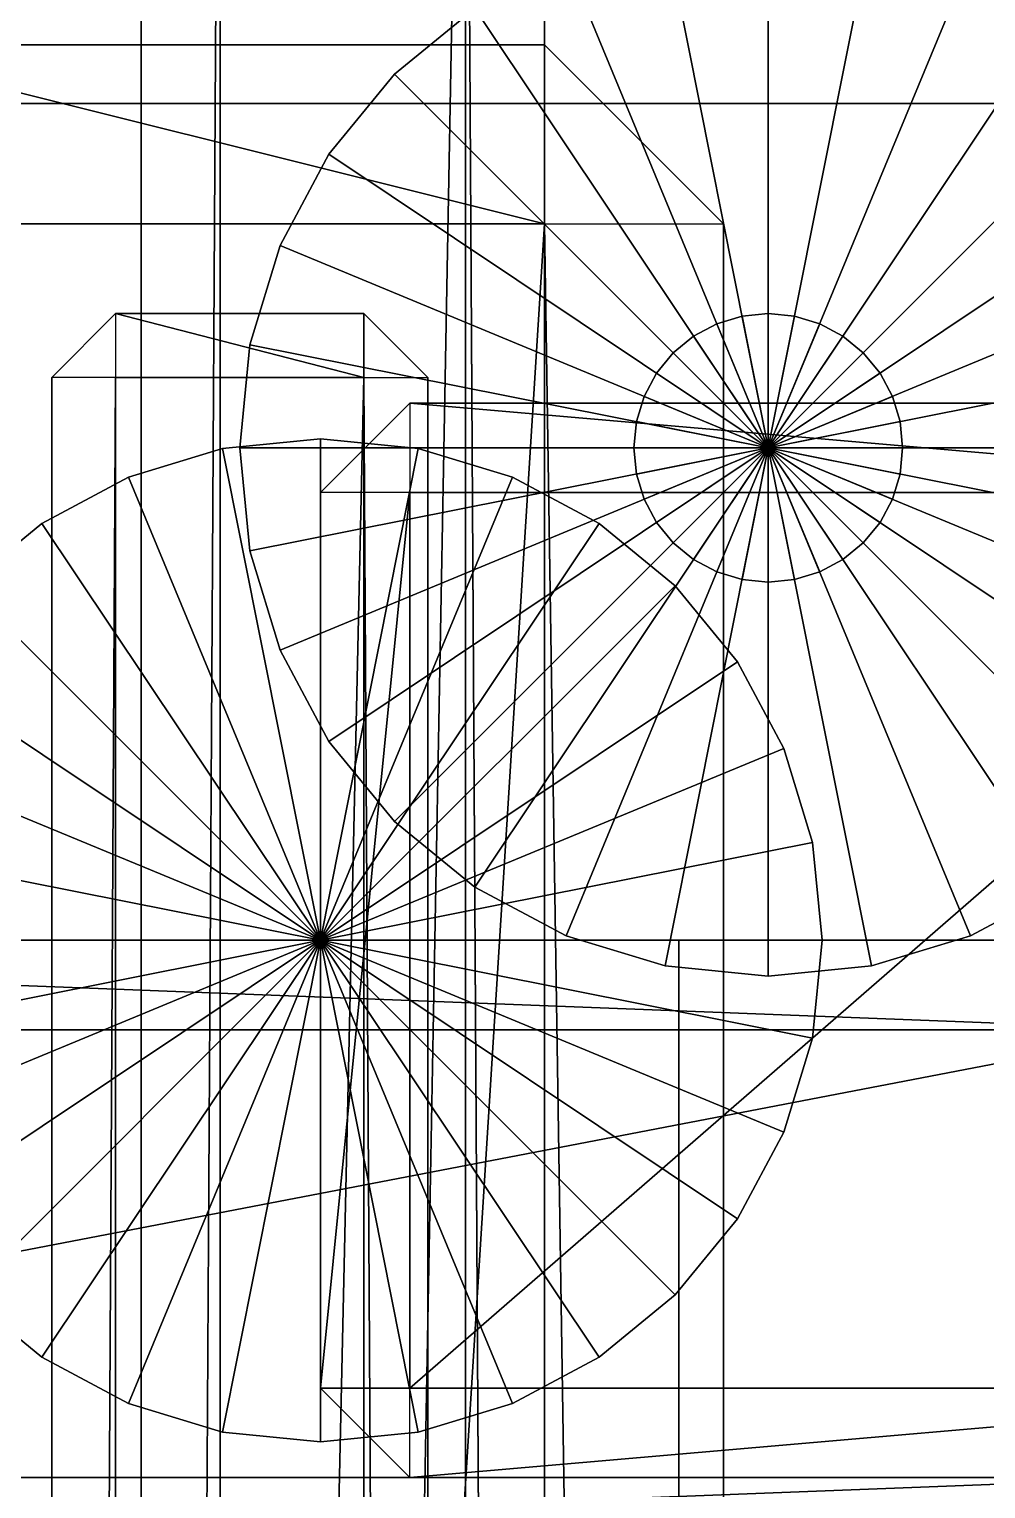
# Model space of a CAD drawing. Header units: millimetres. Extents: x -18 to 4450, y -985 to 970.
# Drawn here: x 1277.5 to 1384.3, y 498.8 to 661.8 of the extents above; entities that cross this region are included whole.
import ezdxf

# ---------------------------------------------------------------- set-up
doc = ezdxf.new("R2010")
doc.units = ezdxf.units.MM
for name, color, linetype in [('body__floor_cross_pressing_2', 40, 'CONTINUOUS'), ('body__floor_pan', 40, 'CONTINUOUS'), ('chassis__cab_body_mount_rubber_puck_4', 250, 'CONTINUOUS'), ('chassis__cab_body_mount_stand_4', 251, 'CONTINUOUS'), ('chassis__right_body_mount_center_bolt_2', 9, 'CONTINUOUS'), ('chassis__right_body_mount_outrigger_2', 251, 'CONTINUOUS'), ('chassis__right_body_mount_rubber_biscuit_2', 250, 'CONTINUOUS'), ('hard_top__front_hardtop_roof_rib', 7, 'CONTINUOUS'), ('hard_top__white_hardtop_crowned_roof_skin', 7, 'CONTINUOUS'), ('hard_top__white_hardtop_roof', 7, 'CONTINUOUS'), ('interior__dashboard', 30, 'CONTINUOUS'), ('interior__right_front_floor_mat', 250, 'CONTINUOUS')]:
    doc.layers.add(name, color=color, linetype=linetype)

msp = doc.modelspace()

# ---------------------------------------------------------------- linework, layer by layer
at = {"layer": 'body__floor_cross_pressing_2'}
for points in [[(1279.999971, 622.860014, 742.139995), (1287.140012, 629.999995, 742.139995), (1287.140012, 629.999995, 761.860013)], [(1279.999971, 622.860014, 742.139995), (1287.140012, 629.999995, 761.860013), (1279.999971, 622.860014, 761.860013)], [(1279.999971, 622.860014, 742.139995), (1287.140012, 629.999995, 742.139995), (1287.140012, 622.860014, 735.000014)], [(1279.999971, 622.860014, 761.860013), (1287.140012, 629.999995, 761.860013), (1287.140012, 622.860014, 768.999994)], [(1287.140012, 629.999995, 742.139995), (1287.140012, 629.999995, 761.860013), (1314.859986, 629.999995, 761.860013)], [(1287.140012, 629.999995, 742.139995), (1314.859986, 629.999995, 761.860013), (1314.859986, 629.999995, 742.139995)], [(1287.140012, 629.999995, 742.139995), (1287.140012, 622.860014, 735.000014), (1314.859986, 622.860014, 735.000014)], [(1287.140012, 629.999995, 742.139995), (1314.859986, 622.860014, 735.000014), (1314.859986, 629.999995, 742.139995)], [(1287.140012, 629.999995, 761.860013), (1287.140012, 622.860014, 768.999994), (1314.859986, 622.860014, 768.999994)], [(1287.140012, 629.999995, 761.860013), (1314.859986, 622.860014, 768.999994), (1314.859986, 629.999995, 761.860013)], [(1322.000027, 622.860014, 742.139995), (1314.859986, 629.999995, 742.139995), (1314.859986, 629.999995, 761.860013)], [(1322.000027, 622.860014, 742.139995), (1314.859986, 629.999995, 761.860013), (1322.000027, 622.860014, 761.860013)], [(1322.000027, 622.860014, 742.139995), (1314.859986, 629.999995, 742.139995), (1314.859986, 622.860014, 735.000014)], [(1322.000027, 622.860014, 761.860013), (1314.859986, 629.999995, 761.860013), (1314.859986, 622.860014, 768.999994)], [(1279.999971, -622.860014, 742.139995), (1279.999971, -622.860014, 761.860013), (1279.999971, 622.860014, 761.860013)], [(1279.999971, -622.860014, 742.139995), (1279.999971, 622.860014, 761.860013), (1279.999971, 622.860014, 742.139995)], [(1279.999971, -622.860014, 742.139995), (1287.140012, -622.860014, 735.000014), (1287.140012, 622.860014, 735.000014)], [(1279.999971, -622.860014, 742.139995), (1287.140012, 622.860014, 735.000014), (1279.999971, 622.860014, 742.139995)], [(1279.999971, -622.860014, 761.860013), (1287.140012, -622.860014, 768.999994), (1287.140012, 622.860014, 768.999994)], [(1279.999971, -622.860014, 761.860013), (1287.140012, 622.860014, 768.999994), (1279.999971, 622.860014, 761.860013)], [(1287.140012, -622.860014, 768.999994), (1314.859986, -622.860014, 768.999994), (1314.859986, 622.860014, 768.999994)], [(1287.140012, -622.860014, 768.999994), (1314.859986, 622.860014, 768.999994), (1287.140012, 622.860014, 768.999994)], [(1287.140012, -622.860014, 735.000014), (1287.140012, 622.860014, 735.000014), (1314.859986, 622.860014, 735.000014)], [(1287.140012, -622.860014, 735.000014), (1314.859986, 622.860014, 735.000014), (1314.859986, -622.860014, 735.000014)], [(1322.000027, -622.860014, 742.139995), (1314.859986, -622.860014, 735.000014), (1314.859986, 622.860014, 735.000014)], [(1322.000027, -622.860014, 742.139995), (1314.859986, 622.860014, 735.000014), (1322.000027, 622.860014, 742.139995)], [(1322.000027, -622.860014, 761.860013), (1314.859986, -622.860014, 768.999994), (1314.859986, 622.860014, 768.999994)], [(1322.000027, -622.860014, 761.860013), (1314.859986, 622.860014, 768.999994), (1322.000027, 622.860014, 761.860013)], [(1322.000027, -622.860014, 742.139995), (1322.000027, 622.860014, 742.139995), (1322.000027, 622.860014, 761.860013)], [(1322.000027, -622.860014, 742.139995), (1322.000027, 622.860014, 761.860013), (1322.000027, -622.860014, 761.860013)]]:
    msp.add_3dface(points, dxfattribs=at)
at = {"layer": 'body__floor_pan'}
for points in [[(901.549995, 665.000021, 626.550019), (901.549995, 653.450012, 615.00001), (3428.450108, 653.450012, 615.00001)], [(901.549995, 665.000021, 626.550019), (3428.450108, 653.450012, 615.00001), (3428.450108, 665.000021, 626.550019)], [(901.549995, 665.000021, 658.450007), (901.549995, 653.450012, 670.000017), (3428.450108, 653.450012, 670.000017)], [(901.549995, 665.000021, 658.450007), (3428.450108, 653.450012, 670.000017), (3428.450108, 665.000021, 658.450007)], [(901.549995, -653.450012, 670.000017), (3428.450108, -653.450012, 670.000017), (3428.450108, 653.450012, 670.000017)], [(901.549995, -653.450012, 670.000017), (3428.450108, 653.450012, 670.000017), (901.549995, 653.450012, 670.000017)], [(901.549995, -653.450012, 615.00001), (901.549995, 653.450012, 615.00001), (3428.450108, 653.450012, 615.00001)], [(901.549995, -653.450012, 615.00001), (3428.450108, 653.450012, 615.00001), (3428.450108, -653.450012, 615.00001)]]:
    msp.add_3dface(points, dxfattribs=at)
at = {"layer": 'chassis__cab_body_mount_rubber_puck_4'}
for points in [[(1299.074888, 614.923954, 538.999975), (1299.074888, 614.923954, 580.99997), (1288.569689, 611.737251, 580.99997)], [(1299.074888, 614.923954, 538.999975), (1288.569689, 611.737251, 580.99997), (1288.569689, 611.737251, 538.999975)], [(1309.999943, 560.000002, 538.999975), (1288.569689, 611.737251, 538.999975), (1299.074888, 614.923954, 538.999975)], [(1309.999943, 560.000002, 580.99997), (1299.074888, 614.923954, 580.99997), (1288.569689, 611.737251, 580.99997)], [(1309.999943, 615.999997, 538.999975), (1309.999943, 615.999997, 580.99997), (1299.074888, 614.923954, 580.99997)], [(1309.999943, 615.999997, 538.999975), (1299.074888, 614.923954, 580.99997), (1299.074888, 614.923954, 538.999975)], [(1309.999943, 560.000002, 538.999975), (1299.074888, 614.923954, 538.999975), (1309.999943, 615.999997, 538.999975)], [(1309.999943, 560.000002, 580.99997), (1309.999943, 615.999997, 580.99997), (1299.074888, 614.923954, 580.99997)], [(1320.925117, 614.923954, 538.999975), (1320.925117, 614.923954, 580.99997), (1309.999943, 615.999997, 580.99997)], [(1320.925117, 614.923954, 538.999975), (1309.999943, 615.999997, 580.99997), (1309.999943, 615.999997, 538.999975)], [(1309.999943, 560.000002, 538.999975), (1309.999943, 615.999997, 538.999975), (1320.925117, 614.923954, 538.999975)], [(1309.999943, 560.000002, 580.99997), (1320.925117, 614.923954, 580.99997), (1309.999943, 615.999997, 580.99997)], [(1309.999943, 560.000002, 538.999975), (1320.925117, 614.923954, 538.999975), (1331.430316, 611.737251, 538.999975)], [(1309.999943, 560.000002, 580.99997), (1331.430316, 611.737251, 580.99997), (1320.925117, 614.923954, 580.99997)], [(1331.430316, 611.737251, 538.999975), (1331.430316, 611.737251, 580.99997), (1320.925117, 614.923954, 580.99997)], [(1331.430316, 611.737251, 538.999975), (1320.925117, 614.923954, 580.99997), (1320.925117, 614.923954, 538.999975)], [(1288.569689, 611.737251, 538.999975), (1288.569689, 611.737251, 580.99997), (1278.888106, 606.562316, 580.99997)], [(1288.569689, 611.737251, 538.999975), (1278.888106, 606.562316, 580.99997), (1278.888106, 606.562316, 538.999975)], [(1309.999943, 560.000002, 538.999975), (1278.888106, 606.562316, 538.999975), (1288.569689, 611.737251, 538.999975)], [(1309.999943, 560.000002, 580.99997), (1288.569689, 611.737251, 580.99997), (1278.888106, 606.562316, 580.99997)], [(1309.999943, 560.000002, 538.999975), (1331.430316, 611.737251, 538.999975), (1341.111898, 606.562316, 538.999975)], [(1309.999943, 560.000002, 580.99997), (1341.111898, 606.562316, 580.99997), (1331.430316, 611.737251, 580.99997)], [(1341.111898, 606.562316, 538.999975), (1341.111898, 606.562316, 580.99997), (1331.430316, 611.737251, 580.99997)], [(1341.111898, 606.562316, 538.999975), (1331.430316, 611.737251, 580.99997), (1331.430316, 611.737251, 538.999975)], [(1278.888106, 606.562316, 538.999975), (1278.888106, 606.562316, 580.99997), (1270.402074, 599.597991, 580.99997)], [(1278.888106, 606.562316, 538.999975), (1270.402074, 599.597991, 580.99997), (1270.402074, 599.597991, 538.999975)], [(1309.999943, 560.000002, 538.999975), (1270.402074, 599.597991, 538.999975), (1278.888106, 606.562316, 538.999975)], [(1309.999943, 560.000002, 580.99997), (1278.888106, 606.562316, 580.99997), (1270.402074, 599.597991, 580.99997)], [(1309.999943, 560.000002, 538.999975), (1341.111898, 606.562316, 538.999975), (1349.597931, 599.597991, 538.999975)], [(1309.999943, 560.000002, 580.99997), (1349.597931, 599.597991, 580.99997), (1341.111898, 606.562316, 580.99997)], [(1349.597931, 599.597991, 538.999975), (1349.597931, 599.597991, 580.99997), (1341.111898, 606.562316, 580.99997)], [(1349.597931, 599.597991, 538.999975), (1341.111898, 606.562316, 580.99997), (1341.111898, 606.562316, 538.999975)], [(1309.999943, 560.000002, 538.999975), (1263.437748, 591.111958, 538.999975), (1270.402074, 599.597991, 538.999975)], [(1309.999943, 560.000002, 580.99997), (1270.402074, 599.597991, 580.99997), (1263.437748, 591.111958, 580.99997)], [(1309.999943, 560.000002, 538.999975), (1349.597931, 599.597991, 538.999975), (1356.562257, 591.111958, 538.999975)], [(1309.999943, 560.000002, 580.99997), (1356.562257, 591.111958, 580.99997), (1349.597931, 599.597991, 580.99997)], [(1356.562257, 591.111958, 538.999975), (1356.562257, 591.111958, 580.99997), (1349.597931, 599.597991, 580.99997)], [(1356.562257, 591.111958, 538.999975), (1349.597931, 599.597991, 580.99997), (1349.597931, 599.597991, 538.999975)], [(1309.999943, 560.000002, 538.999975), (1258.262753, 581.430256, 538.999975), (1263.437748, 591.111958, 538.999975)], [(1309.999943, 560.000002, 580.99997), (1263.437748, 591.111958, 580.99997), (1258.262753, 581.430256, 580.99997)], [(1309.999943, 560.000002, 538.999975), (1356.562257, 591.111958, 538.999975), (1361.737251, 581.430256, 538.999975)], [(1309.999943, 560.000002, 580.99997), (1361.737251, 581.430256, 580.99997), (1356.562257, 591.111958, 580.99997)], [(1361.737251, 581.430256, 538.999975), (1361.737251, 581.430256, 580.99997), (1356.562257, 591.111958, 580.99997)], [(1361.737251, 581.430256, 538.999975), (1356.562257, 591.111958, 580.99997), (1356.562257, 591.111958, 538.999975)], [(1309.999943, 560.000002, 538.999975), (1255.076051, 570.925057, 538.999975), (1258.262753, 581.430256, 538.999975)], [(1309.999943, 560.000002, 580.99997), (1258.262753, 581.430256, 580.99997), (1255.076051, 570.925057, 580.99997)], [(1309.999943, 560.000002, 538.999975), (1361.737251, 581.430256, 538.999975), (1364.923954, 570.925057, 538.999975)], [(1309.999943, 560.000002, 580.99997), (1364.923954, 570.925057, 580.99997), (1361.737251, 581.430256, 580.99997)], [(1364.923954, 570.925057, 538.999975), (1364.923954, 570.925057, 580.99997), (1361.737251, 581.430256, 580.99997)], [(1364.923954, 570.925057, 538.999975), (1361.737251, 581.430256, 580.99997), (1361.737251, 581.430256, 538.999975)], [(1309.999943, 560.000002, 538.999975), (1253.999949, 560.000002, 538.999975), (1255.076051, 570.925057, 538.999975)], [(1309.999943, 560.000002, 580.99997), (1255.076051, 570.925057, 580.99997), (1253.999949, 560.000002, 580.99997)], [(1309.999943, 560.000002, 538.999975), (1364.923954, 570.925057, 538.999975), (1366.000056, 560.000002, 538.999975)], [(1309.999943, 560.000002, 580.99997), (1366.000056, 560.000002, 580.99997), (1364.923954, 570.925057, 580.99997)], [(1366.000056, 560.000002, 538.999975), (1366.000056, 560.000002, 580.99997), (1364.923954, 570.925057, 580.99997)], [(1366.000056, 560.000002, 538.999975), (1364.923954, 570.925057, 580.99997), (1364.923954, 570.925057, 538.999975)], [(1309.999943, 560.000002, 538.999975), (1255.076051, 549.074948, 538.999975), (1253.999949, 560.000002, 538.999975)], [(1309.999943, 560.000002, 580.99997), (1253.999949, 560.000002, 580.99997), (1255.076051, 549.074948, 580.99997)], [(1309.999943, 560.000002, 538.999975), (1258.262753, 538.569748, 538.999975), (1255.076051, 549.074948, 538.999975)], [(1309.999943, 560.000002, 580.99997), (1255.076051, 549.074948, 580.99997), (1258.262753, 538.569748, 580.99997)], [(1309.999943, 560.000002, 538.999975), (1263.437748, 528.888047, 538.999975), (1258.262753, 538.569748, 538.999975)], [(1309.999943, 560.000002, 580.99997), (1258.262753, 538.569748, 580.99997), (1263.437748, 528.888047, 580.99997)], [(1309.999943, 560.000002, 538.999975), (1270.402074, 520.402014, 538.999975), (1263.437748, 528.888047, 538.999975)], [(1309.999943, 560.000002, 580.99997), (1263.437748, 528.888047, 580.99997), (1270.402074, 520.402014, 580.99997)], [(1309.999943, 560.000002, 538.999975), (1278.888106, 513.437688, 538.999975), (1270.402074, 520.402014, 538.999975)], [(1309.999943, 560.000002, 580.99997), (1270.402074, 520.402014, 580.99997), (1278.888106, 513.437688, 580.99997)], [(1309.999943, 560.000002, 538.999975), (1288.569689, 508.262753, 538.999975), (1278.888106, 513.437688, 538.999975)], [(1309.999943, 560.000002, 580.99997), (1278.888106, 513.437688, 580.99997), (1288.569689, 508.262753, 580.99997)], [(1309.999943, 560.000002, 538.999975), (1299.074888, 505.076051, 538.999975), (1288.569689, 508.262753, 538.999975)], [(1309.999943, 560.000002, 580.99997), (1288.569689, 508.262753, 580.99997), (1299.074888, 505.076051, 580.99997)], [(1309.999943, 560.000002, 538.999975), (1309.999943, 504.000008, 538.999975), (1299.074888, 505.076051, 538.999975)], [(1309.999943, 560.000002, 580.99997), (1299.074888, 505.076051, 580.99997), (1309.999943, 504.000008, 580.99997)], [(1309.999943, 560.000002, 538.999975), (1320.925117, 505.076051, 538.999975), (1309.999943, 504.000008, 538.999975)], [(1309.999943, 560.000002, 580.99997), (1309.999943, 504.000008, 580.99997), (1320.925117, 505.076051, 580.99997)], [(1309.999943, 560.000002, 538.999975), (1331.430316, 508.262753, 538.999975), (1320.925117, 505.076051, 538.999975)], [(1309.999943, 560.000002, 580.99997), (1320.925117, 505.076051, 580.99997), (1331.430316, 508.262753, 580.99997)], [(1309.999943, 560.000002, 538.999975), (1341.111898, 513.437688, 538.999975), (1331.430316, 508.262753, 538.999975)], [(1309.999943, 560.000002, 580.99997), (1331.430316, 508.262753, 580.99997), (1341.111898, 513.437688, 580.99997)], [(1309.999943, 560.000002, 538.999975), (1349.597931, 520.402014, 538.999975), (1341.111898, 513.437688, 538.999975)], [(1309.999943, 560.000002, 580.99997), (1341.111898, 513.437688, 580.99997), (1349.597931, 520.402014, 580.99997)], [(1309.999943, 560.000002, 538.999975), (1356.562257, 528.888047, 538.999975), (1349.597931, 520.402014, 538.999975)], [(1309.999943, 560.000002, 580.99997), (1349.597931, 520.402014, 580.99997), (1356.562257, 528.888047, 580.99997)], [(1309.999943, 560.000002, 538.999975), (1361.737251, 538.569748, 538.999975), (1356.562257, 528.888047, 538.999975)], [(1309.999943, 560.000002, 580.99997), (1356.562257, 528.888047, 580.99997), (1361.737251, 538.569748, 580.99997)], [(1309.999943, 560.000002, 538.999975), (1364.923954, 549.074948, 538.999975), (1361.737251, 538.569748, 538.999975)], [(1309.999943, 560.000002, 580.99997), (1361.737251, 538.569748, 580.99997), (1364.923954, 549.074948, 580.99997)], [(1309.999943, 560.000002, 538.999975), (1366.000056, 560.000002, 538.999975), (1364.923954, 549.074948, 538.999975)], [(1309.999943, 560.000002, 580.99997), (1364.923954, 549.074948, 580.99997), (1366.000056, 560.000002, 580.99997)], [(1364.923954, 549.074948, 538.999975), (1364.923954, 549.074948, 580.99997), (1366.000056, 560.000002, 580.99997)], [(1364.923954, 549.074948, 538.999975), (1366.000056, 560.000002, 580.99997), (1366.000056, 560.000002, 538.999975)], [(1361.737251, 538.569748, 538.999975), (1361.737251, 538.569748, 580.99997), (1364.923954, 549.074948, 580.99997)], [(1361.737251, 538.569748, 538.999975), (1364.923954, 549.074948, 580.99997), (1364.923954, 549.074948, 538.999975)], [(1356.562257, 528.888047, 538.999975), (1356.562257, 528.888047, 580.99997), (1361.737251, 538.569748, 580.99997)], [(1356.562257, 528.888047, 538.999975), (1361.737251, 538.569748, 580.99997), (1361.737251, 538.569748, 538.999975)], [(1349.597931, 520.402014, 538.999975), (1349.597931, 520.402014, 580.99997), (1356.562257, 528.888047, 580.99997)], [(1349.597931, 520.402014, 538.999975), (1356.562257, 528.888047, 580.99997), (1356.562257, 528.888047, 538.999975)], [(1270.402074, 520.402014, 538.999975), (1270.402074, 520.402014, 580.99997), (1278.888106, 513.437688, 580.99997)], [(1270.402074, 520.402014, 538.999975), (1278.888106, 513.437688, 580.99997), (1278.888106, 513.437688, 538.999975)], [(1341.111898, 513.437688, 538.999975), (1341.111898, 513.437688, 580.99997), (1349.597931, 520.402014, 580.99997)], [(1341.111898, 513.437688, 538.999975), (1349.597931, 520.402014, 580.99997), (1349.597931, 520.402014, 538.999975)], [(1278.888106, 513.437688, 538.999975), (1278.888106, 513.437688, 580.99997), (1288.569689, 508.262753, 580.99997)], [(1278.888106, 513.437688, 538.999975), (1288.569689, 508.262753, 580.99997), (1288.569689, 508.262753, 538.999975)], [(1331.430316, 508.262753, 538.999975), (1331.430316, 508.262753, 580.99997), (1341.111898, 513.437688, 580.99997)], [(1331.430316, 508.262753, 538.999975), (1341.111898, 513.437688, 580.99997), (1341.111898, 513.437688, 538.999975)], [(1288.569689, 508.262753, 538.999975), (1288.569689, 508.262753, 580.99997), (1299.074888, 505.076051, 580.99997)], [(1288.569689, 508.262753, 538.999975), (1299.074888, 505.076051, 580.99997), (1299.074888, 505.076051, 538.999975)], [(1320.925117, 505.076051, 538.999975), (1320.925117, 505.076051, 580.99997), (1331.430316, 508.262753, 580.99997)], [(1320.925117, 505.076051, 538.999975), (1331.430316, 508.262753, 580.99997), (1331.430316, 508.262753, 538.999975)], [(1299.074888, 505.076051, 538.999975), (1299.074888, 505.076051, 580.99997), (1309.999943, 504.000008, 580.99997)], [(1299.074888, 505.076051, 538.999975), (1309.999943, 504.000008, 580.99997), (1309.999943, 504.000008, 538.999975)], [(1309.999943, 504.000008, 538.999975), (1309.999943, 504.000008, 580.99997), (1320.925117, 505.076051, 580.99997)], [(1309.999943, 504.000008, 538.999975), (1320.925117, 505.076051, 580.99997), (1320.925117, 505.076051, 538.999975)]]:
    msp.add_3dface(points, dxfattribs=at)
at = {"layer": 'chassis__cab_body_mount_stand_4'}
for points in [[(1309.999943, 610.000014, 509.99999), (1320.000052, 620.000005, 509.99999), (1320.000052, 620.000005, 541.999996)], [(1309.999943, 610.000014, 509.99999), (1320.000052, 620.000005, 541.999996), (1309.999943, 610.000014, 541.999996)], [(1309.999943, 610.000014, 509.99999), (1320.000052, 620.000005, 509.99999), (1320.000052, 610.000014, 500)], [(1309.999943, 610.000014, 541.999996), (1320.000052, 620.000005, 541.999996), (1320.000052, 610.000014, 551.999986)], [(1320.000052, 620.000005, 509.99999), (1320.000052, 620.000005, 541.999996), (1434.999943, 620.000005, 541.999996)], [(1320.000052, 620.000005, 509.99999), (1434.999943, 620.000005, 541.999996), (1434.999943, 620.000005, 509.99999)], [(1320.000052, 620.000005, 509.99999), (1320.000052, 610.000014, 500), (1434.999943, 610.000014, 500)], [(1320.000052, 620.000005, 509.99999), (1434.999943, 610.000014, 500), (1434.999943, 620.000005, 509.99999)], [(1320.000052, 620.000005, 541.999996), (1320.000052, 610.000014, 551.999986), (1434.999943, 610.000014, 551.999986)], [(1320.000052, 620.000005, 541.999996), (1434.999943, 610.000014, 551.999986), (1434.999943, 620.000005, 541.999996)], [(1309.999943, 509.99999, 509.99999), (1309.999943, 509.99999, 541.999996), (1309.999943, 610.000014, 541.999996)], [(1309.999943, 509.99999, 509.99999), (1309.999943, 610.000014, 541.999996), (1309.999943, 610.000014, 509.99999)], [(1309.999943, 509.99999, 509.99999), (1320.000052, 509.99999, 500), (1320.000052, 610.000014, 500)], [(1309.999943, 509.99999, 509.99999), (1320.000052, 610.000014, 500), (1309.999943, 610.000014, 509.99999)], [(1309.999943, 509.99999, 541.999996), (1320.000052, 509.99999, 551.999986), (1320.000052, 610.000014, 551.999986)], [(1309.999943, 509.99999, 541.999996), (1320.000052, 610.000014, 551.999986), (1309.999943, 610.000014, 541.999996)], [(1320.000052, 509.99999, 551.999986), (1434.999943, 509.99999, 551.999986), (1434.999943, 610.000014, 551.999986)], [(1320.000052, 509.99999, 551.999986), (1434.999943, 610.000014, 551.999986), (1320.000052, 610.000014, 551.999986)], [(1320.000052, 509.99999, 500), (1320.000052, 610.000014, 500), (1434.999943, 610.000014, 500)], [(1320.000052, 509.99999, 500), (1434.999943, 610.000014, 500), (1434.999943, 509.99999, 500)], [(1309.999943, 509.99999, 509.99999), (1320.000052, 500, 509.99999), (1320.000052, 500, 541.999996)], [(1309.999943, 509.99999, 509.99999), (1320.000052, 500, 541.999996), (1309.999943, 509.99999, 541.999996)], [(1309.999943, 509.99999, 509.99999), (1320.000052, 500, 509.99999), (1320.000052, 509.99999, 500)], [(1309.999943, 509.99999, 541.999996), (1320.000052, 500, 541.999996), (1320.000052, 509.99999, 551.999986)], [(1320.000052, 500, 509.99999), (1320.000052, 509.99999, 500), (1434.999943, 509.99999, 500)], [(1320.000052, 500, 509.99999), (1434.999943, 509.99999, 500), (1434.999943, 500, 509.99999)], [(1320.000052, 500, 541.999996), (1320.000052, 509.99999, 551.999986), (1434.999943, 509.99999, 551.999986)], [(1320.000052, 500, 541.999996), (1434.999943, 509.99999, 551.999986), (1434.999943, 500, 541.999996)], [(1320.000052, 500, 509.99999), (1434.999943, 500, 509.99999), (1434.999943, 500, 541.999996)], [(1320.000052, 500, 509.99999), (1434.999943, 500, 541.999996), (1320.000052, 500, 541.999996)]]:
    msp.add_3dface(points, dxfattribs=at)
at = {"layer": 'chassis__right_body_mount_center_bolt_2'}
for points in [[(1357.073665, 629.711807, 597.000003), (1357.073665, 629.711807, 666.999996), (1354.259729, 628.858209, 666.999996)], [(1357.073665, 629.711807, 597.000003), (1354.259729, 628.858209, 666.999996), (1354.259729, 628.858209, 597.000003)], [(1360.000014, 615.00001, 597.000003), (1354.259729, 628.858209, 597.000003), (1357.073665, 629.711807, 597.000003)], [(1360.000014, 615.00001, 666.999996), (1357.073665, 629.711807, 666.999996), (1354.259729, 628.858209, 666.999996)], [(1360.000014, 629.999995, 597.000003), (1360.000014, 629.999995, 666.999996), (1357.073665, 629.711807, 666.999996)], [(1360.000014, 629.999995, 597.000003), (1357.073665, 629.711807, 666.999996), (1357.073665, 629.711807, 597.000003)], [(1360.000014, 615.00001, 597.000003), (1357.073665, 629.711807, 597.000003), (1360.000014, 629.999995, 597.000003)], [(1360.000014, 615.00001, 666.999996), (1360.000014, 629.999995, 666.999996), (1357.073665, 629.711807, 666.999996)], [(1362.926364, 629.711807, 597.000003), (1362.926364, 629.711807, 666.999996), (1360.000014, 629.999995, 666.999996)], [(1362.926364, 629.711807, 597.000003), (1360.000014, 629.999995, 666.999996), (1360.000014, 629.999995, 597.000003)], [(1360.000014, 615.00001, 597.000003), (1360.000014, 629.999995, 597.000003), (1362.926364, 629.711807, 597.000003)], [(1360.000014, 615.00001, 666.999996), (1362.926364, 629.711807, 666.999996), (1360.000014, 629.999995, 666.999996)], [(1360.000014, 615.00001, 597.000003), (1362.926364, 629.711807, 597.000003), (1365.740299, 628.858209, 597.000003)], [(1360.000014, 615.00001, 666.999996), (1365.740299, 628.858209, 666.999996), (1362.926364, 629.711807, 666.999996)], [(1365.740299, 628.858209, 597.000003), (1365.740299, 628.858209, 666.999996), (1362.926364, 629.711807, 666.999996)], [(1365.740299, 628.858209, 597.000003), (1362.926364, 629.711807, 666.999996), (1362.926364, 629.711807, 597.000003)], [(1354.259729, 628.858209, 597.000003), (1354.259729, 628.858209, 666.999996), (1351.666451, 627.472043, 666.999996)], [(1354.259729, 628.858209, 597.000003), (1351.666451, 627.472043, 666.999996), (1351.666451, 627.472043, 597.000003)], [(1360.000014, 615.00001, 597.000003), (1351.666451, 627.472043, 597.000003), (1354.259729, 628.858209, 597.000003)], [(1360.000014, 615.00001, 666.999996), (1354.259729, 628.858209, 666.999996), (1351.666451, 627.472043, 666.999996)], [(1360.000014, 615.00001, 597.000003), (1365.740299, 628.858209, 597.000003), (1368.333578, 627.472043, 597.000003)], [(1360.000014, 615.00001, 666.999996), (1368.333578, 627.472043, 666.999996), (1365.740299, 628.858209, 666.999996)], [(1368.333578, 627.472043, 597.000003), (1368.333578, 627.472043, 666.999996), (1365.740299, 628.858209, 666.999996)], [(1368.333578, 627.472043, 597.000003), (1365.740299, 628.858209, 666.999996), (1365.740299, 628.858209, 597.000003)], [(1351.666451, 627.472043, 597.000003), (1351.666451, 627.472043, 666.999996), (1349.393368, 625.606596, 666.999996)], [(1351.666451, 627.472043, 597.000003), (1349.393368, 625.606596, 666.999996), (1349.393368, 625.606596, 597.000003)], [(1360.000014, 615.00001, 597.000003), (1349.393368, 625.606596, 597.000003), (1351.666451, 627.472043, 597.000003)], [(1360.000014, 615.00001, 666.999996), (1351.666451, 627.472043, 666.999996), (1349.393368, 625.606596, 666.999996)], [(1360.000014, 615.00001, 597.000003), (1368.333578, 627.472043, 597.000003), (1370.606661, 625.606596, 597.000003)], [(1360.000014, 615.00001, 666.999996), (1370.606661, 625.606596, 666.999996), (1368.333578, 627.472043, 666.999996)], [(1370.606661, 625.606596, 597.000003), (1370.606661, 625.606596, 666.999996), (1368.333578, 627.472043, 666.999996)], [(1370.606661, 625.606596, 597.000003), (1368.333578, 627.472043, 666.999996), (1368.333578, 627.472043, 597.000003)], [(1349.393368, 625.606596, 597.000003), (1349.393368, 625.606596, 666.999996), (1347.527981, 623.333573, 666.999996)], [(1349.393368, 625.606596, 597.000003), (1347.527981, 623.333573, 666.999996), (1347.527981, 623.333573, 597.000003)], [(1360.000014, 615.00001, 597.000003), (1347.527981, 623.333573, 597.000003), (1349.393368, 625.606596, 597.000003)], [(1360.000014, 615.00001, 666.999996), (1349.393368, 625.606596, 666.999996), (1347.527981, 623.333573, 666.999996)], [(1360.000014, 615.00001, 597.000003), (1370.606661, 625.606596, 597.000003), (1372.472048, 623.333573, 597.000003)], [(1360.000014, 615.00001, 666.999996), (1372.472048, 623.333573, 666.999996), (1370.606661, 625.606596, 666.999996)], [(1372.472048, 623.333573, 597.000003), (1372.472048, 623.333573, 666.999996), (1370.606661, 625.606596, 666.999996)], [(1372.472048, 623.333573, 597.000003), (1370.606661, 625.606596, 666.999996), (1370.606661, 625.606596, 597.000003)], [(1347.527981, 623.333573, 597.000003), (1347.527981, 623.333573, 666.999996), (1346.141815, 620.740235, 666.999996)], [(1347.527981, 623.333573, 597.000003), (1346.141815, 620.740235, 666.999996), (1346.141815, 620.740235, 597.000003)], [(1360.000014, 615.00001, 597.000003), (1346.141815, 620.740235, 597.000003), (1347.527981, 623.333573, 597.000003)], [(1360.000014, 615.00001, 666.999996), (1347.527981, 623.333573, 666.999996), (1346.141815, 620.740235, 666.999996)], [(1360.000014, 615.00001, 597.000003), (1372.472048, 623.333573, 597.000003), (1373.858213, 620.740235, 597.000003)], [(1360.000014, 615.00001, 666.999996), (1373.858213, 620.740235, 666.999996), (1372.472048, 623.333573, 666.999996)], [(1373.858213, 620.740235, 597.000003), (1373.858213, 620.740235, 666.999996), (1372.472048, 623.333573, 666.999996)], [(1373.858213, 620.740235, 597.000003), (1372.472048, 623.333573, 666.999996), (1372.472048, 623.333573, 597.000003)], [(1346.141815, 620.740235, 597.000003), (1346.141815, 620.740235, 666.999996), (1345.288277, 617.926359, 666.999996)], [(1346.141815, 620.740235, 597.000003), (1345.288277, 617.926359, 666.999996), (1345.288277, 617.926359, 597.000003)], [(1360.000014, 615.00001, 597.000003), (1345.288277, 617.926359, 597.000003), (1346.141815, 620.740235, 597.000003)], [(1360.000014, 615.00001, 666.999996), (1346.141815, 620.740235, 666.999996), (1345.288277, 617.926359, 666.999996)], [(1360.000014, 615.00001, 597.000003), (1373.858213, 620.740235, 597.000003), (1374.711752, 617.926359, 597.000003)], [(1360.000014, 615.00001, 666.999996), (1374.711752, 617.926359, 666.999996), (1373.858213, 620.740235, 666.999996)], [(1374.711752, 617.926359, 597.000003), (1374.711752, 617.926359, 666.999996), (1373.858213, 620.740235, 666.999996)], [(1374.711752, 617.926359, 597.000003), (1373.858213, 620.740235, 666.999996), (1373.858213, 620.740235, 597.000003)], [(1345.288277, 617.926359, 597.000003), (1345.288277, 617.926359, 666.999996), (1345.000029, 615.00001, 666.999996)], [(1345.288277, 617.926359, 597.000003), (1345.000029, 615.00001, 666.999996), (1345.000029, 615.00001, 597.000003)], [(1360.000014, 615.00001, 597.000003), (1345.000029, 615.00001, 597.000003), (1345.288277, 617.926359, 597.000003)], [(1360.000014, 615.00001, 666.999996), (1345.288277, 617.926359, 666.999996), (1345.000029, 615.00001, 666.999996)], [(1360.000014, 615.00001, 597.000003), (1374.711752, 617.926359, 597.000003), (1375, 615.00001, 597.000003)], [(1360.000014, 615.00001, 666.999996), (1375, 615.00001, 666.999996), (1374.711752, 617.926359, 666.999996)], [(1375, 615.00001, 597.000003), (1375, 615.00001, 666.999996), (1374.711752, 617.926359, 666.999996)], [(1375, 615.00001, 597.000003), (1374.711752, 617.926359, 666.999996), (1374.711752, 617.926359, 597.000003)], [(1345.000029, 615.00001, 597.000003), (1345.000029, 615.00001, 666.999996), (1345.288277, 612.07366, 666.999996)], [(1345.000029, 615.00001, 597.000003), (1345.288277, 612.07366, 666.999996), (1345.288277, 612.07366, 597.000003)], [(1360.000014, 615.00001, 597.000003), (1345.288277, 612.07366, 597.000003), (1345.000029, 615.00001, 597.000003)], [(1360.000014, 615.00001, 666.999996), (1345.000029, 615.00001, 666.999996), (1345.288277, 612.07366, 666.999996)], [(1360.000014, 615.00001, 597.000003), (1346.141815, 609.259725, 597.000003), (1345.288277, 612.07366, 597.000003)], [(1360.000014, 615.00001, 666.999996), (1345.288277, 612.07366, 666.999996), (1346.141815, 609.259725, 666.999996)], [(1360.000014, 615.00001, 597.000003), (1347.527981, 606.666446, 597.000003), (1346.141815, 609.259725, 597.000003)], [(1360.000014, 615.00001, 666.999996), (1346.141815, 609.259725, 666.999996), (1347.527981, 606.666446, 666.999996)], [(1360.000014, 615.00001, 597.000003), (1349.393368, 604.393423, 597.000003), (1347.527981, 606.666446, 597.000003)], [(1360.000014, 615.00001, 666.999996), (1347.527981, 606.666446, 666.999996), (1349.393368, 604.393423, 666.999996)], [(1360.000014, 615.00001, 597.000003), (1351.666451, 602.527976, 597.000003), (1349.393368, 604.393423, 597.000003)], [(1360.000014, 615.00001, 666.999996), (1349.393368, 604.393423, 666.999996), (1351.666451, 602.527976, 666.999996)], [(1360.000014, 615.00001, 597.000003), (1354.259729, 601.14181, 597.000003), (1351.666451, 602.527976, 597.000003)], [(1360.000014, 615.00001, 666.999996), (1351.666451, 602.527976, 666.999996), (1354.259729, 601.14181, 666.999996)], [(1360.000014, 615.00001, 597.000003), (1357.073665, 600.288212, 597.000003), (1354.259729, 601.14181, 597.000003)], [(1360.000014, 615.00001, 666.999996), (1354.259729, 601.14181, 666.999996), (1357.073665, 600.288212, 666.999996)], [(1360.000014, 615.00001, 597.000003), (1360.000014, 600.000024, 597.000003), (1357.073665, 600.288212, 597.000003)], [(1360.000014, 615.00001, 666.999996), (1357.073665, 600.288212, 666.999996), (1360.000014, 600.000024, 666.999996)], [(1360.000014, 615.00001, 597.000003), (1362.926364, 600.288212, 597.000003), (1360.000014, 600.000024, 597.000003)], [(1360.000014, 615.00001, 666.999996), (1360.000014, 600.000024, 666.999996), (1362.926364, 600.288212, 666.999996)], [(1360.000014, 615.00001, 597.000003), (1365.740299, 601.14181, 597.000003), (1362.926364, 600.288212, 597.000003)], [(1360.000014, 615.00001, 666.999996), (1362.926364, 600.288212, 666.999996), (1365.740299, 601.14181, 666.999996)], [(1360.000014, 615.00001, 597.000003), (1368.333578, 602.527976, 597.000003), (1365.740299, 601.14181, 597.000003)], [(1360.000014, 615.00001, 666.999996), (1365.740299, 601.14181, 666.999996), (1368.333578, 602.527976, 666.999996)], [(1360.000014, 615.00001, 597.000003), (1370.606661, 604.393423, 597.000003), (1368.333578, 602.527976, 597.000003)], [(1360.000014, 615.00001, 666.999996), (1368.333578, 602.527976, 666.999996), (1370.606661, 604.393423, 666.999996)], [(1360.000014, 615.00001, 597.000003), (1372.472048, 606.666446, 597.000003), (1370.606661, 604.393423, 597.000003)], [(1360.000014, 615.00001, 666.999996), (1370.606661, 604.393423, 666.999996), (1372.472048, 606.666446, 666.999996)], [(1360.000014, 615.00001, 597.000003), (1373.858213, 609.259725, 597.000003), (1372.472048, 606.666446, 597.000003)], [(1360.000014, 615.00001, 666.999996), (1372.472048, 606.666446, 666.999996), (1373.858213, 609.259725, 666.999996)], [(1360.000014, 615.00001, 597.000003), (1374.711752, 612.07366, 597.000003), (1373.858213, 609.259725, 597.000003)], [(1360.000014, 615.00001, 666.999996), (1373.858213, 609.259725, 666.999996), (1374.711752, 612.07366, 666.999996)], [(1360.000014, 615.00001, 597.000003), (1375, 615.00001, 597.000003), (1374.711752, 612.07366, 597.000003)], [(1360.000014, 615.00001, 666.999996), (1374.711752, 612.07366, 666.999996), (1375, 615.00001, 666.999996)], [(1374.711752, 612.07366, 597.000003), (1374.711752, 612.07366, 666.999996), (1375, 615.00001, 666.999996)], [(1374.711752, 612.07366, 597.000003), (1375, 615.00001, 666.999996), (1375, 615.00001, 597.000003)], [(1345.288277, 612.07366, 597.000003), (1345.288277, 612.07366, 666.999996), (1346.141815, 609.259725, 666.999996)], [(1345.288277, 612.07366, 597.000003), (1346.141815, 609.259725, 666.999996), (1346.141815, 609.259725, 597.000003)], [(1373.858213, 609.259725, 597.000003), (1373.858213, 609.259725, 666.999996), (1374.711752, 612.07366, 666.999996)], [(1373.858213, 609.259725, 597.000003), (1374.711752, 612.07366, 666.999996), (1374.711752, 612.07366, 597.000003)], [(1346.141815, 609.259725, 597.000003), (1346.141815, 609.259725, 666.999996), (1347.527981, 606.666446, 666.999996)], [(1346.141815, 609.259725, 597.000003), (1347.527981, 606.666446, 666.999996), (1347.527981, 606.666446, 597.000003)], [(1372.472048, 606.666446, 597.000003), (1372.472048, 606.666446, 666.999996), (1373.858213, 609.259725, 666.999996)], [(1372.472048, 606.666446, 597.000003), (1373.858213, 609.259725, 666.999996), (1373.858213, 609.259725, 597.000003)], [(1347.527981, 606.666446, 597.000003), (1347.527981, 606.666446, 666.999996), (1349.393368, 604.393423, 666.999996)], [(1347.527981, 606.666446, 597.000003), (1349.393368, 604.393423, 666.999996), (1349.393368, 604.393423, 597.000003)], [(1370.606661, 604.393423, 597.000003), (1370.606661, 604.393423, 666.999996), (1372.472048, 606.666446, 666.999996)], [(1370.606661, 604.393423, 597.000003), (1372.472048, 606.666446, 666.999996), (1372.472048, 606.666446, 597.000003)], [(1349.393368, 604.393423, 597.000003), (1349.393368, 604.393423, 666.999996), (1351.666451, 602.527976, 666.999996)], [(1349.393368, 604.393423, 597.000003), (1351.666451, 602.527976, 666.999996), (1351.666451, 602.527976, 597.000003)], [(1368.333578, 602.527976, 597.000003), (1368.333578, 602.527976, 666.999996), (1370.606661, 604.393423, 666.999996)], [(1368.333578, 602.527976, 597.000003), (1370.606661, 604.393423, 666.999996), (1370.606661, 604.393423, 597.000003)], [(1351.666451, 602.527976, 597.000003), (1351.666451, 602.527976, 666.999996), (1354.259729, 601.14181, 666.999996)], [(1351.666451, 602.527976, 597.000003), (1354.259729, 601.14181, 666.999996), (1354.259729, 601.14181, 597.000003)], [(1365.740299, 601.14181, 597.000003), (1365.740299, 601.14181, 666.999996), (1368.333578, 602.527976, 666.999996)], [(1365.740299, 601.14181, 597.000003), (1368.333578, 602.527976, 666.999996), (1368.333578, 602.527976, 597.000003)], [(1354.259729, 601.14181, 597.000003), (1354.259729, 601.14181, 666.999996), (1357.073665, 600.288212, 666.999996)], [(1354.259729, 601.14181, 597.000003), (1357.073665, 600.288212, 666.999996), (1357.073665, 600.288212, 597.000003)], [(1357.073665, 600.288212, 597.000003), (1357.073665, 600.288212, 666.999996), (1360.000014, 600.000024, 666.999996)], [(1357.073665, 600.288212, 597.000003), (1360.000014, 600.000024, 666.999996), (1360.000014, 600.000024, 597.000003)], [(1360.000014, 600.000024, 597.000003), (1360.000014, 600.000024, 666.999996), (1362.926364, 600.288212, 666.999996)], [(1360.000014, 600.000024, 597.000003), (1362.926364, 600.288212, 666.999996), (1362.926364, 600.288212, 597.000003)], [(1362.926364, 600.288212, 597.000003), (1362.926364, 600.288212, 666.999996), (1365.740299, 601.14181, 666.999996)], [(1362.926364, 600.288212, 597.000003), (1365.740299, 601.14181, 666.999996), (1365.740299, 601.14181, 597.000003)]]:
    msp.add_3dface(points, dxfattribs=at)
at = {"layer": 'chassis__right_body_mount_outrigger_2'}
for points in [[(1144.999981, 560.000002, 535.000026), (1144.999981, 560.000002, 569.999993), (1404.999971, 560.000002, 569.999993)], [(1144.999981, 560.000002, 535.000026), (1404.999971, 560.000002, 569.999993), (1404.999971, 560.000002, 535.000026)], [(1144.999981, 560.000002, 535.000026), (1144.999981, 550.000012, 524.999976), (1404.999971, 550.000012, 524.999976)], [(1144.999981, 560.000002, 535.000026), (1404.999971, 550.000012, 524.999976), (1404.999971, 560.000002, 535.000026)], [(1144.999981, 560.000002, 569.999993), (1144.999981, 550.000012, 579.999983), (1404.999971, 550.000012, 579.999983)], [(1144.999981, 560.000002, 569.999993), (1404.999971, 550.000012, 579.999983), (1404.999971, 560.000002, 569.999993)], [(1144.999981, 500, 579.999983), (1404.999971, 500, 579.999983), (1404.999971, 550.000012, 579.999983)], [(1144.999981, 500, 579.999983), (1404.999971, 550.000012, 579.999983), (1144.999981, 550.000012, 579.999983)], [(1144.999981, 500, 524.999976), (1144.999981, 550.000012, 524.999976), (1404.999971, 550.000012, 524.999976)], [(1144.999981, 500, 524.999976), (1404.999971, 550.000012, 524.999976), (1404.999971, 500, 524.999976)], [(1144.999981, 490.00001, 535.000026), (1144.999981, 500, 524.999976), (1404.999971, 500, 524.999976)], [(1144.999981, 490.00001, 535.000026), (1404.999971, 500, 524.999976), (1404.999971, 490.00001, 535.000026)], [(1144.999981, 490.00001, 569.999993), (1144.999981, 500, 579.999983), (1404.999971, 500, 579.999983)], [(1144.999981, 490.00001, 569.999993), (1404.999971, 500, 579.999983), (1404.999971, 490.00001, 569.999993)]]:
    msp.add_3dface(points, dxfattribs=at)
at = {"layer": 'chassis__right_body_mount_rubber_biscuit_2'}
for points in [[(1360.000014, 615.00001, 588.999987), (1348.489642, 672.866344, 588.999987), (1360.000014, 674.000025, 588.999987)], [(1360.000014, 615.00001, 630.999982), (1360.000014, 674.000025, 630.999982), (1348.489642, 672.866344, 630.999982)], [(1360.000014, 615.00001, 588.999987), (1360.000014, 674.000025, 588.999987), (1371.510386, 672.866344, 588.999987)], [(1360.000014, 615.00001, 630.999982), (1371.510386, 672.866344, 630.999982), (1360.000014, 674.000025, 630.999982)], [(1360.000014, 615.00001, 588.999987), (1337.421656, 669.508874, 588.999987), (1348.489642, 672.866344, 588.999987)], [(1360.000014, 615.00001, 630.999982), (1348.489642, 672.866344, 630.999982), (1337.421656, 669.508874, 630.999982)], [(1360.000014, 615.00001, 588.999987), (1371.510386, 672.866344, 588.999987), (1382.578373, 669.508874, 588.999987)], [(1360.000014, 615.00001, 630.999982), (1382.578373, 669.508874, 630.999982), (1371.510386, 672.866344, 630.999982)], [(1360.000014, 615.00001, 588.999987), (1327.221394, 664.056718, 588.999987), (1337.421656, 669.508874, 588.999987)], [(1360.000014, 615.00001, 630.999982), (1337.421656, 669.508874, 630.999982), (1327.221394, 664.056718, 630.999982)], [(1360.000014, 615.00001, 588.999987), (1382.578373, 669.508874, 588.999987), (1392.778635, 664.056718, 588.999987)], [(1360.000014, 615.00001, 630.999982), (1392.778635, 664.056718, 630.999982), (1382.578373, 669.508874, 630.999982)], [(1327.221394, 664.056718, 588.999987), (1327.221394, 664.056718, 630.999982), (1318.280697, 656.719327, 630.999982)], [(1327.221394, 664.056718, 588.999987), (1318.280697, 656.719327, 630.999982), (1318.280697, 656.719327, 588.999987)], [(1360.000014, 615.00001, 588.999987), (1318.280697, 656.719327, 588.999987), (1327.221394, 664.056718, 588.999987)], [(1360.000014, 615.00001, 630.999982), (1327.221394, 664.056718, 630.999982), (1318.280697, 656.719327, 630.999982)], [(1360.000014, 615.00001, 588.999987), (1392.778635, 664.056718, 588.999987), (1401.719332, 656.719327, 588.999987)], [(1360.000014, 615.00001, 630.999982), (1401.719332, 656.719327, 630.999982), (1392.778635, 664.056718, 630.999982)], [(1318.280697, 656.719327, 588.999987), (1318.280697, 656.719327, 630.999982), (1310.943246, 647.77863, 630.999982)], [(1318.280697, 656.719327, 588.999987), (1310.943246, 647.77863, 630.999982), (1310.943246, 647.77863, 588.999987)], [(1360.000014, 615.00001, 588.999987), (1310.943246, 647.77863, 588.999987), (1318.280697, 656.719327, 588.999987)], [(1360.000014, 615.00001, 630.999982), (1318.280697, 656.719327, 630.999982), (1310.943246, 647.77863, 630.999982)], [(1360.000014, 615.00001, 588.999987), (1401.719332, 656.719327, 588.999987), (1409.056664, 647.77863, 588.999987)], [(1360.000014, 615.00001, 630.999982), (1409.056664, 647.77863, 630.999982), (1401.719332, 656.719327, 630.999982)], [(1310.943246, 647.77863, 588.999987), (1310.943246, 647.77863, 630.999982), (1305.49109, 637.578309, 630.999982)], [(1310.943246, 647.77863, 588.999987), (1305.49109, 637.578309, 630.999982), (1305.49109, 637.578309, 588.999987)], [(1360.000014, 615.00001, 588.999987), (1305.49109, 637.578309, 588.999987), (1310.943246, 647.77863, 588.999987)], [(1360.000014, 615.00001, 630.999982), (1310.943246, 647.77863, 630.999982), (1305.49109, 637.578309, 630.999982)], [(1360.000014, 615.00001, 588.999987), (1409.056664, 647.77863, 588.999987), (1414.508939, 637.578309, 588.999987)], [(1360.000014, 615.00001, 630.999982), (1414.508939, 637.578309, 630.999982), (1409.056664, 647.77863, 630.999982)], [(1305.49109, 637.578309, 588.999987), (1305.49109, 637.578309, 630.999982), (1302.133679, 626.510322, 630.999982)], [(1305.49109, 637.578309, 588.999987), (1302.133679, 626.510322, 630.999982), (1302.133679, 626.510322, 588.999987)], [(1360.000014, 615.00001, 588.999987), (1302.133679, 626.510322, 588.999987), (1305.49109, 637.578309, 588.999987)], [(1360.000014, 615.00001, 630.999982), (1305.49109, 637.578309, 630.999982), (1302.133679, 626.510322, 630.999982)], [(1360.000014, 615.00001, 588.999987), (1414.508939, 637.578309, 588.999987), (1417.866349, 626.510322, 588.999987)], [(1360.000014, 615.00001, 630.999982), (1417.866349, 626.510322, 630.999982), (1414.508939, 637.578309, 630.999982)], [(1302.133679, 626.510322, 588.999987), (1302.133679, 626.510322, 630.999982), (1300.999999, 615.00001, 630.999982)], [(1302.133679, 626.510322, 588.999987), (1300.999999, 615.00001, 630.999982), (1300.999999, 615.00001, 588.999987)], [(1360.000014, 615.00001, 588.999987), (1300.999999, 615.00001, 588.999987), (1302.133679, 626.510322, 588.999987)], [(1360.000014, 615.00001, 630.999982), (1302.133679, 626.510322, 630.999982), (1300.999999, 615.00001, 630.999982)], [(1360.000014, 615.00001, 588.999987), (1417.866349, 626.510322, 588.999987), (1419.00003, 615.00001, 588.999987)], [(1360.000014, 615.00001, 630.999982), (1419.00003, 615.00001, 630.999982), (1417.866349, 626.510322, 630.999982)], [(1300.999999, 615.00001, 588.999987), (1300.999999, 615.00001, 630.999982), (1302.133679, 603.489697, 630.999982)], [(1300.999999, 615.00001, 588.999987), (1302.133679, 603.489697, 630.999982), (1302.133679, 603.489697, 588.999987)], [(1360.000014, 615.00001, 588.999987), (1302.133679, 603.489697, 588.999987), (1300.999999, 615.00001, 588.999987)], [(1360.000014, 615.00001, 630.999982), (1300.999999, 615.00001, 630.999982), (1302.133679, 603.489697, 630.999982)], [(1360.000014, 615.00001, 588.999987), (1305.49109, 592.421651, 588.999987), (1302.133679, 603.489697, 588.999987)], [(1360.000014, 615.00001, 630.999982), (1302.133679, 603.489697, 630.999982), (1305.49109, 592.421651, 630.999982)], [(1360.000014, 615.00001, 588.999987), (1310.943246, 582.221329, 588.999987), (1305.49109, 592.421651, 588.999987)], [(1360.000014, 615.00001, 630.999982), (1305.49109, 592.421651, 630.999982), (1310.943246, 582.221329, 630.999982)], [(1360.000014, 615.00001, 588.999987), (1318.280697, 573.280692, 588.999987), (1310.943246, 582.221329, 588.999987)], [(1360.000014, 615.00001, 630.999982), (1310.943246, 582.221329, 630.999982), (1318.280697, 573.280692, 630.999982)], [(1360.000014, 615.00001, 588.999987), (1327.221394, 565.943301, 588.999987), (1318.280697, 573.280692, 588.999987)], [(1360.000014, 615.00001, 630.999982), (1318.280697, 573.280692, 630.999982), (1327.221394, 565.943301, 630.999982)], [(1360.000014, 615.00001, 588.999987), (1337.421656, 560.491085, 588.999987), (1327.221394, 565.943301, 588.999987)], [(1360.000014, 615.00001, 630.999982), (1327.221394, 565.943301, 630.999982), (1337.421656, 560.491085, 630.999982)], [(1360.000014, 615.00001, 588.999987), (1348.489642, 557.133675, 588.999987), (1337.421656, 560.491085, 588.999987)], [(1360.000014, 615.00001, 630.999982), (1337.421656, 560.491085, 630.999982), (1348.489642, 557.133675, 630.999982)], [(1360.000014, 615.00001, 588.999987), (1360.000014, 555.999994, 588.999987), (1348.489642, 557.133675, 588.999987)], [(1360.000014, 615.00001, 630.999982), (1348.489642, 557.133675, 630.999982), (1360.000014, 555.999994, 630.999982)], [(1360.000014, 615.00001, 588.999987), (1371.510386, 557.133675, 588.999987), (1360.000014, 555.999994, 588.999987)], [(1360.000014, 615.00001, 630.999982), (1360.000014, 555.999994, 630.999982), (1371.510386, 557.133675, 630.999982)], [(1360.000014, 615.00001, 588.999987), (1382.578373, 560.491085, 588.999987), (1371.510386, 557.133675, 588.999987)], [(1360.000014, 615.00001, 630.999982), (1371.510386, 557.133675, 630.999982), (1382.578373, 560.491085, 630.999982)], [(1360.000014, 615.00001, 588.999987), (1392.778635, 565.943301, 588.999987), (1382.578373, 560.491085, 588.999987)], [(1360.000014, 615.00001, 630.999982), (1382.578373, 560.491085, 630.999982), (1392.778635, 565.943301, 630.999982)], [(1360.000014, 615.00001, 588.999987), (1401.719332, 573.280692, 588.999987), (1392.778635, 565.943301, 588.999987)], [(1360.000014, 615.00001, 630.999982), (1392.778635, 565.943301, 630.999982), (1401.719332, 573.280692, 630.999982)], [(1360.000014, 615.00001, 588.999987), (1409.056664, 582.221329, 588.999987), (1401.719332, 573.280692, 588.999987)], [(1360.000014, 615.00001, 630.999982), (1401.719332, 573.280692, 630.999982), (1409.056664, 582.221329, 630.999982)], [(1360.000014, 615.00001, 588.999987), (1414.508939, 592.421651, 588.999987), (1409.056664, 582.221329, 588.999987)], [(1360.000014, 615.00001, 630.999982), (1409.056664, 582.221329, 630.999982), (1414.508939, 592.421651, 630.999982)], [(1360.000014, 615.00001, 588.999987), (1417.866349, 603.489697, 588.999987), (1414.508939, 592.421651, 588.999987)], [(1360.000014, 615.00001, 630.999982), (1414.508939, 592.421651, 630.999982), (1417.866349, 603.489697, 630.999982)], [(1360.000014, 615.00001, 588.999987), (1419.00003, 615.00001, 588.999987), (1417.866349, 603.489697, 588.999987)], [(1360.000014, 615.00001, 630.999982), (1417.866349, 603.489697, 630.999982), (1419.00003, 615.00001, 630.999982)], [(1302.133679, 603.489697, 588.999987), (1302.133679, 603.489697, 630.999982), (1305.49109, 592.421651, 630.999982)], [(1302.133679, 603.489697, 588.999987), (1305.49109, 592.421651, 630.999982), (1305.49109, 592.421651, 588.999987)], [(1305.49109, 592.421651, 588.999987), (1305.49109, 592.421651, 630.999982), (1310.943246, 582.221329, 630.999982)], [(1305.49109, 592.421651, 588.999987), (1310.943246, 582.221329, 630.999982), (1310.943246, 582.221329, 588.999987)], [(1310.943246, 582.221329, 588.999987), (1310.943246, 582.221329, 630.999982), (1318.280697, 573.280692, 630.999982)], [(1310.943246, 582.221329, 588.999987), (1318.280697, 573.280692, 630.999982), (1318.280697, 573.280692, 588.999987)], [(1318.280697, 573.280692, 588.999987), (1318.280697, 573.280692, 630.999982), (1327.221394, 565.943301, 630.999982)], [(1318.280697, 573.280692, 588.999987), (1327.221394, 565.943301, 630.999982), (1327.221394, 565.943301, 588.999987)], [(1327.221394, 565.943301, 588.999987), (1327.221394, 565.943301, 630.999982), (1337.421656, 560.491085, 630.999982)], [(1327.221394, 565.943301, 588.999987), (1337.421656, 560.491085, 630.999982), (1337.421656, 560.491085, 588.999987)], [(1382.578373, 560.491085, 588.999987), (1382.578373, 560.491085, 630.999982), (1392.778635, 565.943301, 630.999982)], [(1382.578373, 560.491085, 588.999987), (1392.778635, 565.943301, 630.999982), (1392.778635, 565.943301, 588.999987)], [(1337.421656, 560.491085, 588.999987), (1337.421656, 560.491085, 630.999982), (1348.489642, 557.133675, 630.999982)], [(1337.421656, 560.491085, 588.999987), (1348.489642, 557.133675, 630.999982), (1348.489642, 557.133675, 588.999987)], [(1371.510386, 557.133675, 588.999987), (1371.510386, 557.133675, 630.999982), (1382.578373, 560.491085, 630.999982)], [(1371.510386, 557.133675, 588.999987), (1382.578373, 560.491085, 630.999982), (1382.578373, 560.491085, 588.999987)], [(1348.489642, 557.133675, 588.999987), (1348.489642, 557.133675, 630.999982), (1360.000014, 555.999994, 630.999982)], [(1348.489642, 557.133675, 588.999987), (1360.000014, 555.999994, 630.999982), (1360.000014, 555.999994, 588.999987)], [(1360.000014, 555.999994, 588.999987), (1360.000014, 555.999994, 630.999982), (1371.510386, 557.133675, 630.999982)], [(1360.000014, 555.999994, 588.999987), (1371.510386, 557.133675, 630.999982), (1371.510386, 557.133675, 588.999987)]]:
    msp.add_3dface(points, dxfattribs=at)
at = {"layer": 'hard_top__front_hardtop_roof_rib'}
for points in [[(1289.999962, -746.179998, 1818.82), (1289.999962, -746.179998, 1843.179941), (1289.999962, 746.179998, 1843.179941)], [(1289.999962, -746.179998, 1818.82), (1289.999962, 746.179998, 1843.179941), (1289.999962, 746.179998, 1818.82)], [(1289.999962, -746.179998, 1818.82), (1298.820019, -746.179998, 1809.999943), (1298.820019, 746.179998, 1809.999943)], [(1289.999962, -746.179998, 1818.82), (1298.820019, 746.179998, 1809.999943), (1289.999962, 746.179998, 1818.82)], [(1289.999962, -746.179998, 1843.179941), (1298.820019, -746.179998, 1851.999998), (1298.820019, 746.179998, 1851.999998)], [(1289.999962, -746.179998, 1843.179941), (1298.820019, 746.179998, 1851.999998), (1289.999962, 746.179998, 1843.179941)], [(1298.820019, -746.179998, 1851.999998), (1326.179981, -746.179998, 1851.999998), (1326.179981, 746.179998, 1851.999998)], [(1298.820019, -746.179998, 1851.999998), (1326.179981, 746.179998, 1851.999998), (1298.820019, 746.179998, 1851.999998)], [(1298.820019, -746.179998, 1809.999943), (1298.820019, 746.179998, 1809.999943), (1326.179981, 746.179998, 1809.999943)], [(1298.820019, -746.179998, 1809.999943), (1326.179981, 746.179998, 1809.999943), (1326.179981, -746.179998, 1809.999943)], [(1335.000038, -746.179998, 1818.82), (1326.179981, -746.179998, 1809.999943), (1326.179981, 746.179998, 1809.999943)], [(1335.000038, -746.179998, 1818.82), (1326.179981, 746.179998, 1809.999943), (1335.000038, 746.179998, 1818.82)], [(1335.000038, -746.179998, 1843.179941), (1326.179981, -746.179998, 1851.999998), (1326.179981, 746.179998, 1851.999998)], [(1335.000038, -746.179998, 1843.179941), (1326.179981, 746.179998, 1851.999998), (1335.000038, 746.179998, 1843.179941)], [(1335.000038, -746.179998, 1818.82), (1335.000038, 746.179998, 1818.82), (1335.000038, 746.179998, 1843.179941)], [(1335.000038, -746.179998, 1818.82), (1335.000038, 746.179998, 1843.179941), (1335.000038, -746.179998, 1843.179941)]]:
    msp.add_3dface(points, dxfattribs=at)
at = {"layer": 'hard_top__white_hardtop_crowned_roof_skin'}
for points in [[(1125, 0, 1932.000041), (3440.000057, 0, 1942.000031), (3440.000057, 759.99999, 1896.000028)], [(1125, 0, 1932.000041), (3440.000057, 759.99999, 1896.000028), (1125, 759.99999, 1886.000037)], [(1125, 0, 1906.000018), (1125, 759.99999, 1860.000014), (3440.000057, 759.99999, 1870.000005)], [(1125, 0, 1906.000018), (3440.000057, 759.99999, 1870.000005), (3440.000057, 0, 1916.000009)]]:
    msp.add_3dface(points, dxfattribs=at)
at = {"layer": 'hard_top__white_hardtop_roof'}
for points in [[(1222.180009, -757.82001, 1896.000028), (3487.81991, -757.82001, 1896.000028), (3487.81991, 757.82001, 1896.000028)], [(1222.180009, -757.82001, 1896.000028), (3487.81991, 757.82001, 1896.000028), (1222.180009, 757.82001, 1896.000028)], [(1222.180009, -757.82001, 1838.000059), (1222.180009, 757.82001, 1838.000059), (3487.81991, 757.82001, 1838.000059)], [(1222.180009, -757.82001, 1838.000059), (3487.81991, 757.82001, 1838.000059), (3487.81991, -757.82001, 1838.000059)]]:
    msp.add_3dface(points, dxfattribs=at)
at = {"layer": 'interior__dashboard'}
for points in [[(1254.999995, 660.000026, 1100.000024), (1254.999995, 660.000026, 1279.999971), (1335.000038, 660.000026, 1279.999971)], [(1254.999995, 660.000026, 1100.000024), (1335.000038, 660.000026, 1279.999971), (1335.000038, 660.000026, 1100.000024)], [(1254.999995, 660.000026, 1100.000024), (1254.999995, 639.999986, 1080.000043), (1335.000038, 639.999986, 1080.000043)], [(1254.999995, 660.000026, 1100.000024), (1335.000038, 639.999986, 1080.000043), (1335.000038, 660.000026, 1100.000024)], [(1254.999995, 660.000026, 1279.999971), (1254.999995, 639.999986, 1299.999952), (1335.000038, 639.999986, 1299.999952)], [(1254.999995, 660.000026, 1279.999971), (1335.000038, 639.999986, 1299.999952), (1335.000038, 660.000026, 1279.999971)], [(1355.000019, 639.999986, 1100.000024), (1335.000038, 660.000026, 1100.000024), (1335.000038, 660.000026, 1279.999971)], [(1355.000019, 639.999986, 1100.000024), (1335.000038, 660.000026, 1279.999971), (1355.000019, 639.999986, 1279.999971)], [(1355.000019, 639.999986, 1100.000024), (1335.000038, 660.000026, 1100.000024), (1335.000038, 639.999986, 1080.000043)], [(1355.000019, 639.999986, 1279.999971), (1335.000038, 660.000026, 1279.999971), (1335.000038, 639.999986, 1299.999952)], [(1254.999995, -639.999986, 1299.999952), (1335.000038, -639.999986, 1299.999952), (1335.000038, 639.999986, 1299.999952)], [(1254.999995, -639.999986, 1299.999952), (1335.000038, 639.999986, 1299.999952), (1254.999995, 639.999986, 1299.999952)], [(1254.999995, -639.999986, 1080.000043), (1254.999995, 639.999986, 1080.000043), (1335.000038, 639.999986, 1080.000043)], [(1254.999995, -639.999986, 1080.000043), (1335.000038, 639.999986, 1080.000043), (1335.000038, -639.999986, 1080.000043)], [(1355.000019, -639.999986, 1100.000024), (1335.000038, -639.999986, 1080.000043), (1335.000038, 639.999986, 1080.000043)], [(1355.000019, -639.999986, 1100.000024), (1335.000038, 639.999986, 1080.000043), (1355.000019, 639.999986, 1100.000024)], [(1355.000019, -639.999986, 1279.999971), (1335.000038, -639.999986, 1299.999952), (1335.000038, 639.999986, 1299.999952)], [(1355.000019, -639.999986, 1279.999971), (1335.000038, 639.999986, 1299.999952), (1355.000019, 639.999986, 1279.999971)], [(1355.000019, -639.999986, 1100.000024), (1355.000019, 639.999986, 1100.000024), (1355.000019, 639.999986, 1279.999971)], [(1355.000019, -639.999986, 1100.000024), (1355.000019, 639.999986, 1279.999971), (1355.000019, -639.999986, 1279.999971)]]:
    msp.add_3dface(points, dxfattribs=at)
at = {"layer": 'interior__right_front_floor_mat'}
for points in [[(1350.000024, 59.999999, 722.99999), (1350.000024, 59.999999, 745.000005), (1350.000024, 560.000002, 745.000005)], [(1350.000024, 59.999999, 722.99999), (1350.000024, 560.000002, 745.000005), (1350.000024, 560.000002, 722.99999)], [(1350.000024, 560.000002, 722.99999), (1350.000024, 560.000002, 745.000005), (2109.999895, 560.000002, 745.000005)], [(1350.000024, 560.000002, 722.99999), (2109.999895, 560.000002, 745.000005), (2109.999895, 560.000002, 722.99999)], [(1350.000024, 59.999999, 745.000005), (2109.999895, 59.999999, 745.000005), (2109.999895, 560.000002, 745.000005)], [(1350.000024, 59.999999, 745.000005), (2109.999895, 560.000002, 745.000005), (1350.000024, 560.000002, 745.000005)], [(1350.000024, 59.999999, 722.99999), (1350.000024, 560.000002, 722.99999), (2109.999895, 560.000002, 722.99999)], [(1350.000024, 59.999999, 722.99999), (2109.999895, 560.000002, 722.99999), (2109.999895, 59.999999, 722.99999)]]:
    msp.add_3dface(points, dxfattribs=at)

doc.saveas('drawing.dxf')
